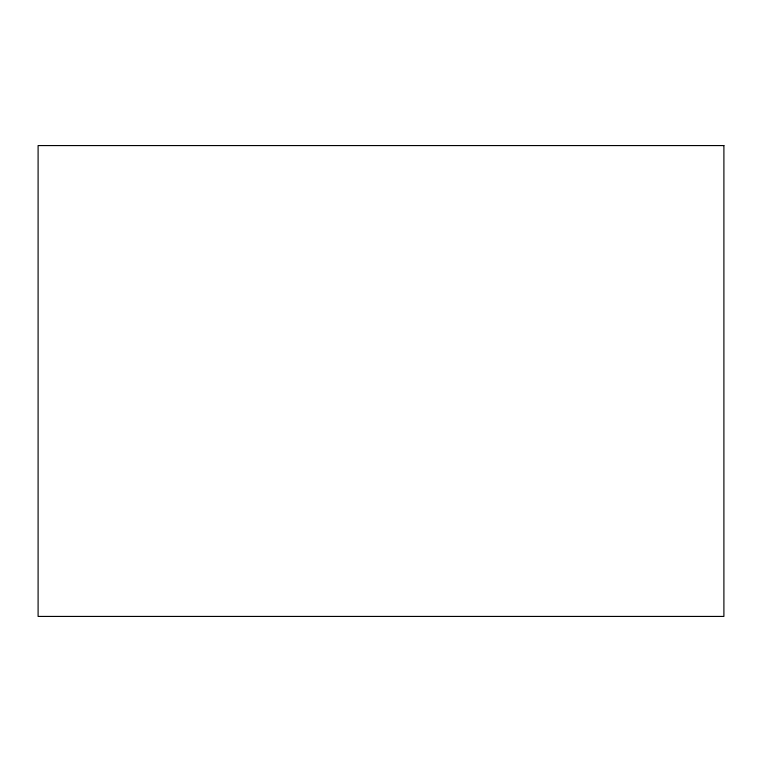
<?xml version="1.0" encoding="UTF-8"?>
<svg xmlns="http://www.w3.org/2000/svg" width="762" height="762" viewBox="0 0 762 762"><rect width="100%" height="100%" fill="white"/><g stroke="black" fill="none" stroke-linecap="round" stroke-linejoin="round"><path stroke-width="1.14" d="M723.9 145.571L38.1 145.571L38.1 616.429L723.9 616.429L723.9 145.571"/></g></svg>
